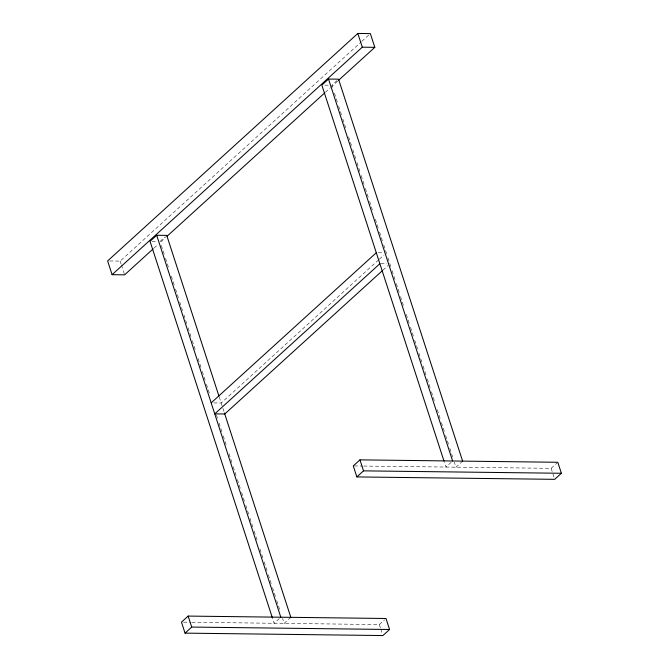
<?xml version="1.0" encoding="UTF-8"?>
<svg xmlns="http://www.w3.org/2000/svg" width="669" height="669" viewBox="0 0 669 669"><rect width="100%" height="100%" fill="white"/><g stroke="black" fill="none" stroke-linecap="round" stroke-linejoin="round"><path stroke-width="0.5" stroke-dasharray="3.35 2.51" d="M109.716 260.969L120.152 261.102L361.084 42.03M361.854 41.327L370.35 33.601M160.058 241.459L165.243 236.734M337.051 80.523L331.857 85.239L333.154 89.211M153.954 248.157L157.817 244.645M160.911 241.835L165.544 237.62M325.393 92.28L330.026 88.065M330.795 87.363L337.745 81.041M378.604 259.873L221.188 403.006L213.177 402.905M379.382 259.171L384.006 254.964M382.952 270.159L388.355 265.25M279.333 618.557L274.139 623.274L272.526 618.315M451.132 462.346L445.947 467.062L444.333 462.103M290.831 617.328L284.158 623.399L282.544 618.44M462.63 461.117L455.965 467.188L454.351 462.22M191.886 622.27L379.323 624.562L384.516 619.837M363.693 466.059L551.131 468.342L557.06 462.956M324.85 85.155L328.855 85.206M152.047 241.358L157.048 241.417M378.311 252.757L384.315 252.832M380.878 263.737L386.891 263.812M354.319 465.942L362.657 466.042M183.557 622.17L190.849 622.262M551.131 468.342L554.108 477.507M334.441 93.175L337.343 102.106M338.631 106.078L341.533 115.001M342.821 118.973L345.722 127.904M348.624 136.827L351.526 145.758M352.814 149.722L355.716 158.653M357.003 162.626L359.905 171.548M361.193 175.521L364.095 184.452M365.383 188.415L368.284 197.347M369.572 201.31L372.474 210.242M375.376 219.173L378.278 228.096M379.566 232.068L382.467 240.999M383.755 244.963L386.657 253.894M387.945 257.858L390.847 266.789M392.143 270.753L395.036 279.684M396.332 283.656L399.234 292.579M400.522 296.551L403.424 305.482M406.326 314.405L409.219 323.336M410.515 327.3L413.417 336.231M414.705 340.203L417.607 349.126M418.894 353.098L421.796 362.029M423.084 365.993L425.986 374.924M427.274 378.888L430.175 387.819M431.463 391.791L434.365 400.714M437.267 409.645L440.169 418.577M441.456 422.54L444.358 431.472M445.646 435.435L448.548 444.367M449.836 448.339L452.737 457.262M379.323 624.562L380.519 628.224M380.812 629.136L382.3 633.719M219.273 397.093L224.165 412.163M161.346 245.423L164.248 254.354M165.536 258.318L168.437 267.249M171.339 276.18L174.241 285.103M175.529 289.075L178.431 298.006M179.718 301.97L182.62 310.901M183.908 314.865L186.81 323.796M188.098 327.768L191 336.691M192.287 340.663L195.189 349.594M198.091 358.517L200.993 367.448M202.281 371.412L205.182 380.343M206.47 384.315L209.372 393.238M216.463 415.064L217.76 419.037M219.047 423L221.949 431.931M223.237 435.895L226.139 444.826M229.041 453.758L231.942 462.689M233.23 466.653L236.132 475.584M237.42 479.548L240.322 488.479M241.609 492.443L244.511 501.374M245.799 505.346L248.701 514.269M249.989 518.241L252.89 527.172M254.178 531.136L257.08 540.067M259.982 548.99L262.884 557.921M264.171 561.893L267.073 570.816M268.361 574.788L271.263 583.719M272.551 587.683L275.452 596.614M276.74 600.578L279.642 609.509M120.152 261.102L121.106 264.046M121.424 265.024L124.292 273.855"/><path stroke-width="1" d="M338.522 80.339L374.816 47.34L370.35 33.601L357.831 33.45L107.625 260.943L112.091 274.683L124.61 274.834L153.184 248.86M112.091 274.683L362.289 47.19L374.816 47.34M218.947 396.107L166.732 235.388L156.713 235.271L150.04 241.333L272.208 617.32M462.63 461.117L338.531 79.176L328.512 79.051L321.848 85.122L444.007 461.108M167.083 236.216L324.616 92.983M211.17 402.88L376.304 252.731M379.875 263.728L214.741 413.877L224.759 413.994L382.175 270.861M188.148 616.082L181.475 622.145L185.045 633.133L382.894 635.55L389.567 629.487L385.996 618.491L188.148 616.082L191.719 627.07L185.045 633.133M359.955 459.862L353.282 465.933L356.853 476.922L554.701 479.339L561.375 473.267L557.804 462.279L359.955 459.862L363.526 470.859L356.853 476.922M363.526 470.859L561.375 473.267M191.719 627.07L389.567 629.487M357.831 33.45L362.289 47.19M328.512 79.051L452.62 460.991M224.424 412.965L290.831 617.328M156.713 235.271L280.813 617.211"/></g></svg>
